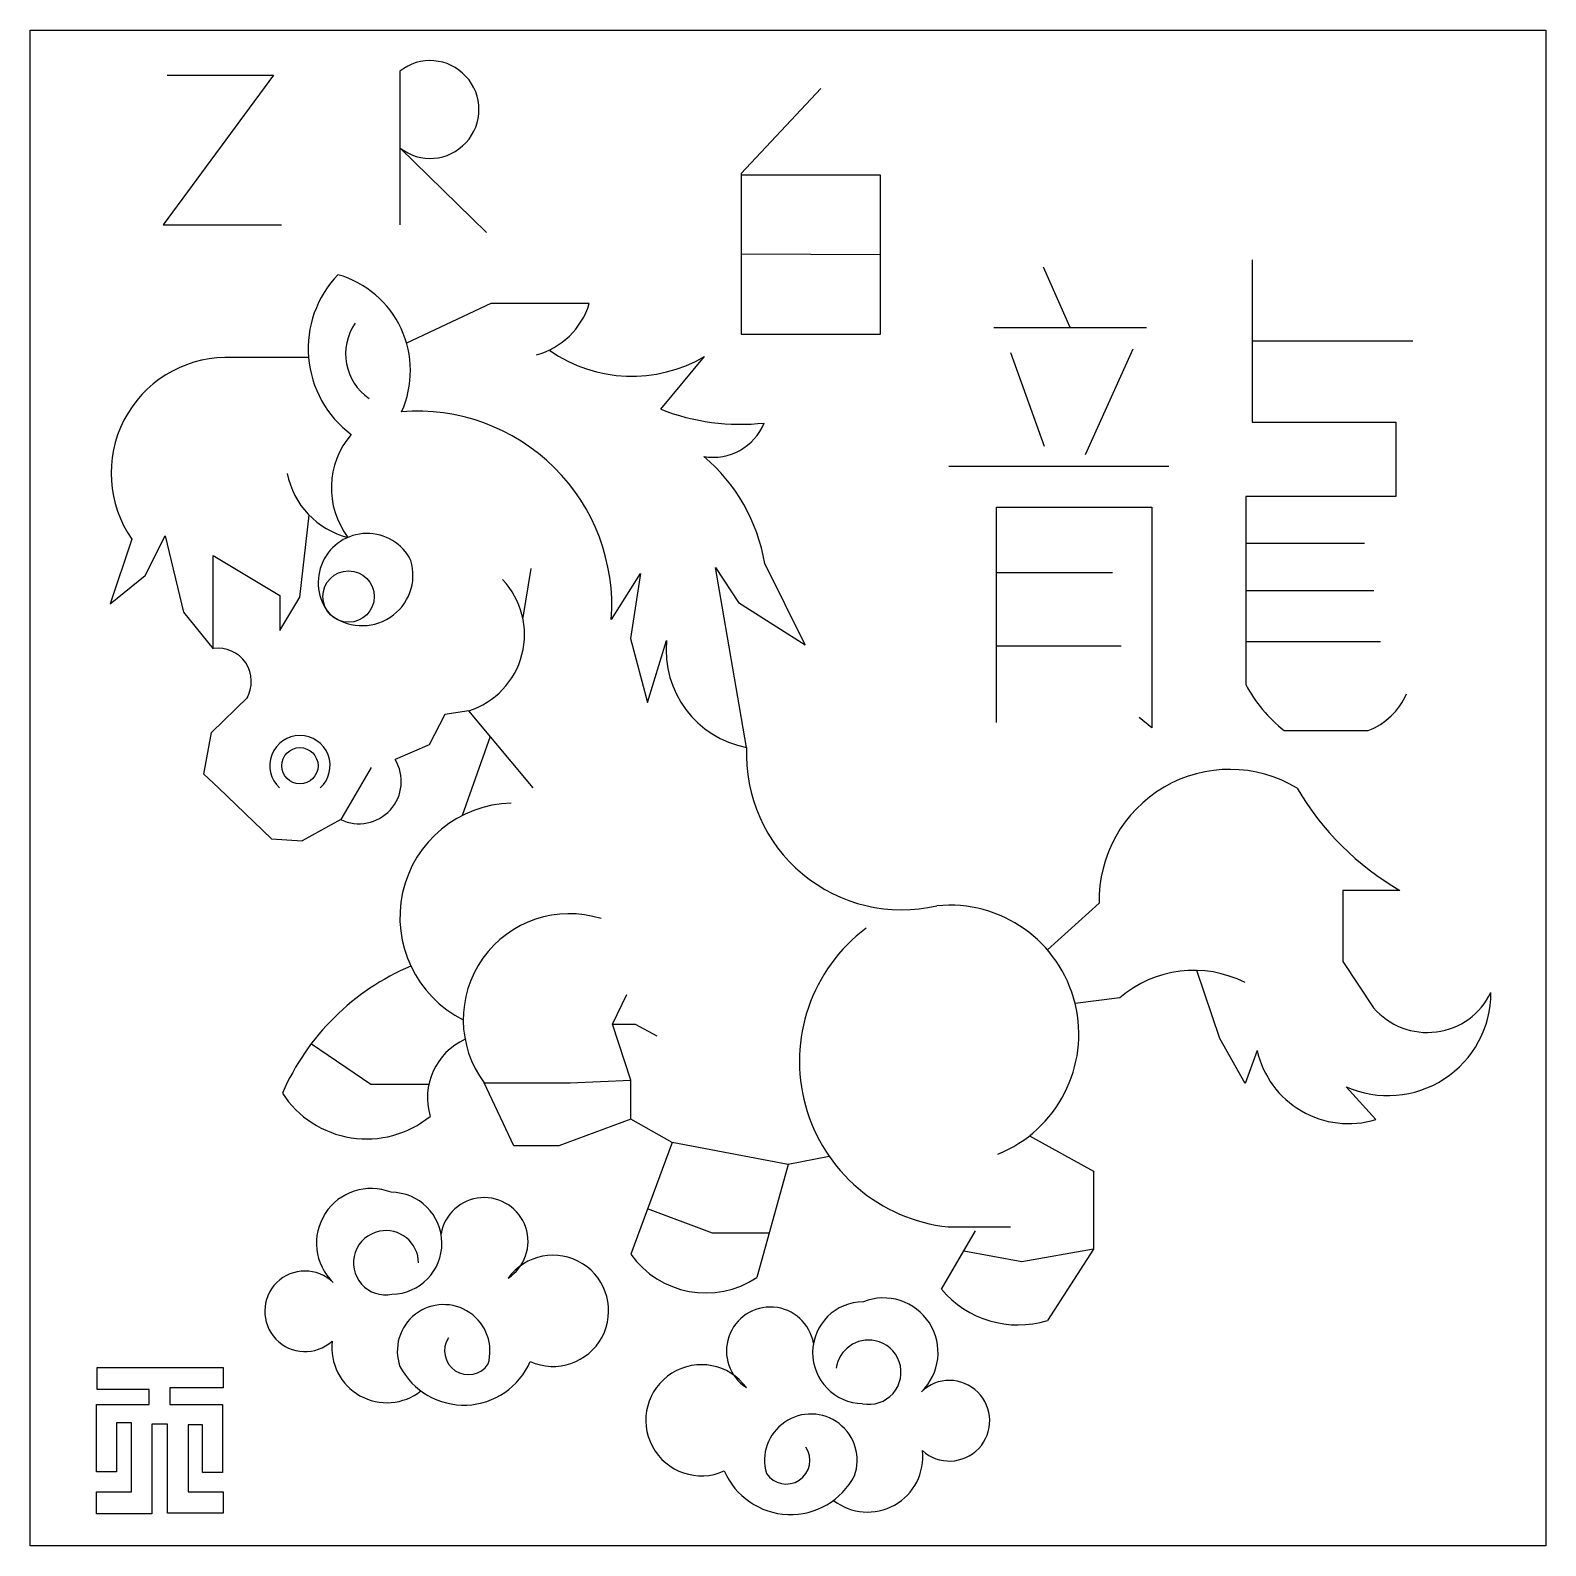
# Model space of a CAD drawing. Header units: millimetres. Extents: x -96 to 1005, y -26 to 750.
# Drawn here: x 949.6 to 1004.6, y 694.5 to 749.5 of the extents above.
import ezdxf

# ---------------------------------------------------------------- set-up
doc = ezdxf.new("R2010")
doc.units = ezdxf.units.MM

msp = doc.modelspace()

# ---------------------------------------------------------------- linework, layer by layer
at = {"color": 1}
for p, q in [((963.021, 748.059), (963.021, 742.483)), ((958.44, 747.916), (954.432, 742.483)), ((954.575, 747.916), (958.44, 747.916)), ((978.295, 747.425), (975.409, 744.345)), ((963.021, 745.271), (966.17, 742.197)), ((975.409, 744.345), (975.409, 738.514)), ((980.46, 744.28), (975.409, 744.28)), ((980.46, 738.514), (980.46, 744.28)), ((954.432, 742.483), (958.727, 742.483)), ((975.409, 741.43), (980.46, 741.397)), ((987.351, 738.749), (986.386, 740.937)), ((993.958, 741.215), (993.958, 735.318)), ((966.325, 739.62), (963.265, 738.182)), ((969.895, 739.62), (966.325, 739.62)), ((984.581, 738.749), (990.12, 738.749)), ((975.409, 738.514), (980.46, 738.514)), ((993.958, 738.267), (999.783, 738.267)), ((959.708, 737.662), (956.672, 737.662)), ((972.489, 735.786), (974.083, 737.7)), ((985.18, 737.848), (986.403, 734.443)), ((989.62, 737.967), (987.892, 734.136)), ((993.958, 735.318), (999.165, 735.318)), ((999.165, 735.318), (999.165, 732.624)), ((982.943, 733.725), (990.931, 733.725)), ((999.165, 732.624), (993.726, 732.624)), ((993.726, 732.624), (993.726, 725.798)), ((984.68, 724.422), (984.68, 732.228)), ((984.68, 732.228), (990.318, 732.228)), ((990.318, 732.228), (990.318, 724.225)), ((959.388, 728.965), (959.732, 731.938)), ((953.293, 731.075), (952.508, 728.724)), ((953.776, 729.749), (954.5, 731.195)), ((954.5, 731.195), (955.164, 728.423)), ((956.25, 727.096), (956.25, 730.472)), ((956.25, 730.472), (958.664, 729.025)), ((993.726, 730.93), (998.038, 730.93)), ((967.78, 730.012), (967.48, 728.226)), ((975.606, 723.508), (974.472, 730.046)), ((974.472, 730.046), (975.313, 728.768)), ((977.727, 727.234), (976.264, 730.192)), ((984.68, 729.857), (988.886, 729.857)), ((952.508, 728.724), (953.776, 729.749)), ((970.697, 728.157), (971.752, 729.829)), ((971.752, 729.829), (971.388, 727.466)), ((958.664, 729.025), (958.664, 727.759)), ((958.664, 727.759), (959.388, 728.965)), ((975.313, 728.768), (977.727, 727.234)), ((993.726, 729.211), (998.37, 729.211)), ((955.164, 728.423), (956.25, 727.096)), ((971.388, 727.466), (972.007, 725.139)), ((972.007, 725.139), (972.699, 727.394)), ((984.68, 727.203), (989.198, 727.203)), ((993.726, 727.36), (998.619, 727.36)), ((956.187, 724.058), (957.503, 725.331)), ((964.655, 724.703), (964.08, 723.606)), ((965.519, 724.838), (964.655, 724.703)), ((967.863, 722.04), (965.519, 724.838)), ((990.318, 724.225), (989.86, 724.604)), ((955.909, 722.539), (956.187, 724.058)), ((966.296, 723.911), (965.283, 721.04)), ((990.318, 724.225), (990.318, 724.225)), ((990.318, 724.225), (990.318, 724.225)), ((995.12, 724.126), (998.17, 724.126)), ((964.08, 723.606), (962.847, 723.073)), ((961.984, 722.785), (960.874, 720.896)), ((956.434, 722.04), (955.909, 722.539)), ((956.434, 722.04), (958.366, 720.198)), ((960.874, 720.896), (959.476, 720.116)), ((958.366, 720.198), (959.476, 720.116)), ((999.316, 718.324), (997.243, 718.324)), ((997.243, 718.324), (997.243, 715.737)), ((986.521, 716.163), (988.404, 717.855)), ((997.243, 715.737), (998.359, 714.065)), ((992.78, 712.95), (991.943, 715.418)), ((970.739, 713.466), (971.258, 714.55)), ((989.153, 714.423), (987.527, 714.216)), ((971.4, 711.438), (970.739, 713.466)), ((970.739, 713.466), (971.564, 713.466)), ((971.564, 713.466), (972.35, 713.045)), ((993.696, 711.318), (992.78, 712.95)), ((959.809, 712.759), (961.969, 711.294)), ((994.135, 712.513), (993.696, 711.318)), ((961.969, 711.294), (964.075, 711.294)), ((967.154, 709.05), (966.081, 711.333)), ((966.081, 711.333), (969.207, 711.333)), ((969.207, 711.333), (971.4, 711.438)), ((971.4, 710.023), (971.4, 711.438)), ((997.363, 711.199), (998.439, 710.005)), ((971.4, 710.023), (968.787, 709.05)), ((972.91, 709.175), (971.4, 710.023)), ((968.787, 709.05), (967.154, 709.05)), ((972.91, 709.175), (971.4, 705.119)), ((977.109, 708.373), (972.91, 709.175)), ((985.877, 709.42), (988.196, 708.127)), ((978.608, 708.664), (977.109, 708.373)), ((977.109, 708.373), (975.979, 704.27)), ((988.196, 708.127), (988.196, 705.299)), ((974.374, 705.886), (972.012, 706.764)), ((976.424, 705.886), (974.374, 705.886)), ((982.682, 703.848), (983.913, 705.963)), ((982.919, 706.11), (985.185, 706.11)), ((985.599, 704.846), (983.485, 705.229)), ((988.196, 705.299), (985.599, 704.846)), ((988.196, 705.299), (986.522, 702.717)), ((952.037, 701.012), (956.606, 701.012)), ((952.037, 700.212), (952.037, 701.012)), ((956.606, 701.012), (956.606, 700.264)), ((953.921, 700.212), (952.037, 700.212)), ((953.921, 699.67), (953.921, 700.212)), ((956.606, 700.264), (954.67, 700.264)), ((954.67, 700.264), (954.67, 699.67)), ((952.011, 697.22), (952.011, 699.67)), ((952.011, 699.67), (953.921, 699.67)), ((954.67, 699.67), (956.58, 699.67)), ((956.58, 699.67), (956.58, 697.194)), ((953.276, 699), (952.734, 699)), ((952.734, 699), (952.734, 697.22)), ((953.276, 696.498), (953.276, 699)), ((954.593, 698.948), (954.025, 698.948)), ((954.025, 698.948), (954.025, 695.698)), ((954.593, 695.724), (954.593, 698.948)), ((955.858, 698.922), (955.341, 698.922)), ((955.341, 698.922), (955.341, 696.498)), ((955.858, 697.194), (955.858, 698.922)), ((952.734, 697.22), (952.011, 697.22)), ((956.58, 697.194), (955.858, 697.194)), ((952.011, 695.698), (952.011, 696.498)), ((952.011, 696.498), (953.276, 696.498)), ((955.341, 696.498), (956.606, 696.498)), ((956.606, 696.498), (956.606, 695.724)), ((954.025, 695.698), (952.011, 695.698)), ((956.606, 695.724), (954.593, 695.724))]:
    msp.add_line(p, q, dxfattribs=at)
msp.add_lwpolyline([(949.609, 749.54), (1004.609, 749.54), (1004.609, 694.54), (949.609, 694.54)], close=True)
for centre, radius in [((961.161, 728.986), 0.932), ((959.394, 722.847), 0.658)]:
    msp.add_circle(centre, radius, dxfattribs=at)
for centre, radius, start, end in [((964.118, 746.665), 1.774, 231.7842, 128.2158), ((963.573, 737.985), 3.879, 136.1831, 233.3738), ((959.778, 737.184), 3.626, 335.7499, 74.0543), ((967.25, 740.432), 2.767, 285.188, 342.9267), ((963.033, 737.801), 1.98, 145.7797, 235.2272), ((956.734, 733.47), 4.193, 90.8432, 214.8368), ((971.442, 742.228), 5.242, 235.3637, 300.253), ((963.657, 728.66), 7.057, 355.9113, 94.6552), ((975.38, 743.161), 7.922, 248.6009, 276.2766), ((963.495, 732.93), 2.962, 139.0145, 217.286), ((974.393, 736.047), 2.003, 260.2942, 337.6813), ((969.803, 729.085), 6.555, 9.7295, 49.5578), ((961.851, 734.017), 2.968, 190.8656, 256.1049), ((961.835, 729.5), 1.778, 26.7501, 219.4601), ((961.655, 729.776), 1.844, 229.7107, 16.4995), ((964.643, 727.607), 2.903, 287.5606, 43.4067), ((956.428, 725.907), 1.203, 329.2358, 98.5014), ((976.284, 727.046), 3.602, 174.461, 259.1509), ((998.257, 728.161), 5.111, 207.5383, 232.1353), ((997.273, 726.446), 2.487, 291.1525, 336.611), ((959.394, 722.847), 1.095, 312.5117, 227.4883), ((981.24, 723.257), 5.64, 177.4426, 283.0427), ((961.543, 722.272), 1.53, 244.0433, 31.5586), ((993.145, 717.973), 4.742, 59.0424, 181.4278), ((1004.44, 727.201), 10.25, 210.2379, 240.0035), ((967.173, 717.344), 4.151, 91.5186, 243.5235), ((982.976, 713.1), 4.686, 291.8792, 95.6732), ((969.17, 713.628), 3.848, 72.5006, 216.6156), ((983.567, 712.118), 6.043, 126.8287, 263.8419), ((966.9, 707.402), 8.887, 113.08, 156.3927), ((991.843, 711.29), 4.13, 63.3398, 130.6466), ((998.886, 714.611), 3.737, 245.9366, 0.1722), ((1000.309, 715.734), 2.567, 220.5625, 334.329), ((966.352, 710.797), 2.33, 114.4388, 196.8558), ((997.453, 713.26), 3.401, 192.6938, 286.8512), ((961.817, 712.954), 3.652, 213.083, 309.1456), ((961.976, 705.522), 1.981, 68.4987, 225.9731), ((962.697, 705.515), 1.85, 271.1874, 89.8239), ((966.082, 705.582), 1.591, 303.0795, 169.9949), ((962.502, 704.806), 1.165, 100.9803, 281.527), ((962.519, 704.795), 1.179, 0.3018, 101.6541), ((974.128, 707.064), 3.351, 215.4726, 303.526), ((968.582, 703.063), 2.017, 245.7378, 144.0167), ((959.581, 703.046), 1.463, 45.9322, 312.14), ((980.573, 701.551), 1.981, 314.0269, 111.5013), ((985.449, 706.157), 3.604, 219.8479, 287.3296), ((964.611, 701.607), 1.682, 343.6787, 199.5358), ((976.467, 701.611), 1.591, 10.0051, 236.9205), ((979.852, 701.544), 1.85, 90.1761, 268.8126), ((962.552, 701.731), 2.002, 173.4317, 308.099), ((965.506, 701.61), 0.862, 146.5047, 326.5047), ((980.03, 700.824), 1.179, 78.3459, 172.1203), ((980.045, 700.836), 1.165, 258.5675, 78.9253), ((965.347, 702.263), 2.621, 207.6875, 336.6627), ((973.966, 699.092), 2.017, 35.9833, 294.2622), ((982.967, 699.075), 1.463, 227.86, 134.0678), ((977.938, 697.636), 1.682, 340.4642, 196.3213), ((977.042, 697.639), 0.862, 213.4953, 33.4953), ((979.997, 697.76), 2.002, 231.901, 6.5683), ((977.202, 698.292), 2.621, 203.3373, 332.3125)]:
    msp.add_arc(centre, radius, start, end, dxfattribs=at)

doc.saveas('drawing.dxf')
